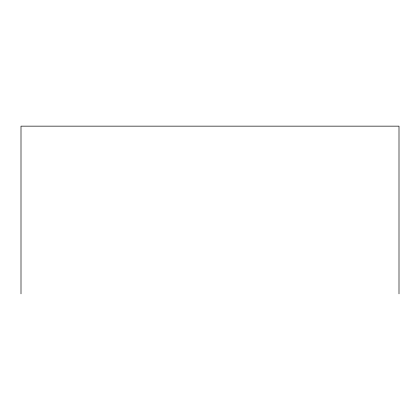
<?xml version="1.0" encoding="UTF-8"?>
<svg xmlns="http://www.w3.org/2000/svg" width="420" height="420" viewBox="0 0 420 420"><rect width="100%" height="100%" fill="white"/><g stroke="black" fill="none" stroke-linecap="round" stroke-linejoin="round"><path stroke-width="0.63" d="M399 293.848L399 126.152L21 126.152L21 293.848"/></g></svg>
